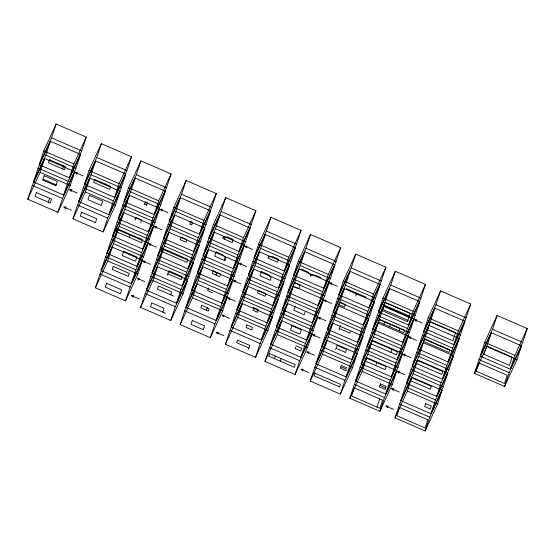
<?xml version="1.0" encoding="UTF-8"?>
<svg xmlns="http://www.w3.org/2000/svg" width="555" height="555" viewBox="0 0 555 555"><rect width="100%" height="100%" fill="white"/><g stroke="black" fill="none" stroke-linecap="round" stroke-linejoin="round"><path stroke-width="0.83" d="M27.75 199.203L32.329 185.398L44.678 158.55L74.828 171.641L70.249 185.446L57.9 212.294L27.75 199.203L40.099 172.362L44.678 158.55M33.473 181.943L38.059 168.137L50.401 141.296L80.558 154.387L75.973 168.193L63.631 195.034L33.473 181.943L45.822 155.102L50.401 141.296M39.204 164.689L43.783 150.877L56.131 124.036L86.282 137.127L81.703 150.932L69.354 177.773L39.204 164.689L51.553 137.841L56.131 124.036M48.313 202.207L49.603 198.322M62.59 168.914L63.596 165.896M57.9 212.294L62.486 198.489L74.828 171.641M63.631 195.034L68.209 181.228L80.558 154.387M69.354 177.773L73.933 163.968L86.282 137.127M72.976 218.837L77.561 205.031L89.903 178.19L120.06 191.281L115.475 205.086L103.126 231.928L72.976 218.837L85.324 191.995L89.903 178.19M78.706 201.583L83.285 187.77L95.633 160.929L125.784 174.02L121.205 187.826L108.856 214.667L78.706 201.583L91.048 174.735L95.633 160.929M84.429 184.322L89.008 170.517L101.357 143.669L131.507 156.76L126.928 170.565L114.58 197.413L84.429 184.322L96.778 157.481L101.357 143.669M103.126 231.928L107.712 218.122L120.06 191.281M108.856 214.667L113.435 200.861L125.784 174.02M114.58 197.413L119.165 183.608L131.507 156.76M95.37 287.795L99.956 273.99L112.297 247.142L142.455 260.233L137.869 274.038L125.527 300.879L95.37 287.795L107.719 260.947L112.297 247.142M101.1 270.535L105.679 256.729L118.028 229.881L148.178 242.972L143.599 256.778L131.251 283.626L101.1 270.535L113.442 243.694L118.028 229.881M106.824 253.274L111.409 239.469L123.751 212.627L153.901 225.719L149.323 239.524L136.974 266.365L106.824 253.274L119.172 226.433L123.751 212.627M112.554 236.021L117.133 222.215L129.481 195.367L159.632 208.458L155.053 222.264L142.704 249.105L112.554 236.021L124.896 209.173L129.481 195.367M118.277 218.76L122.856 204.955L135.205 178.113L165.355 191.198L160.777 205.003L148.428 231.851L118.277 218.76L130.626 191.919L135.205 178.113M124.008 201.5L128.587 187.694L140.935 160.853L171.086 173.944L166.5 187.75L154.158 214.591L124.008 201.5L136.35 174.658L140.935 160.853M129.343 237.387L130.349 234.363M135.073 220.127L135.933 217.539L141.587 219.995L140.727 222.583M144.564 204.504L145.424 201.916L147.311 202.735L146.451 205.322M125.527 300.879L130.106 287.074L142.455 260.233M131.251 283.626L135.829 269.82L148.178 242.972M136.974 266.365L141.56 252.56L153.901 225.719M142.704 249.105L147.283 235.299L159.632 208.458M148.428 231.851L153.013 218.046L165.355 191.198M154.158 214.591L158.737 200.785L171.086 173.944M140.602 307.428L145.181 293.623L157.53 266.775L187.68 279.866L183.095 293.671L170.753 320.519L140.602 307.428L152.944 280.587L157.53 266.775M146.326 290.168L150.905 276.362L163.253 249.521L193.404 262.612L188.825 276.418L176.476 303.259L146.326 290.168L158.674 263.327L163.253 249.521M152.049 272.914L156.635 259.102L168.984 232.261L199.134 245.352L194.548 259.157L182.206 285.998L152.049 272.914L164.398 246.066L168.984 232.261M157.78 255.654L162.358 241.848L174.707 215L204.857 228.091L200.279 241.897L187.93 268.745L157.78 255.654L170.128 228.813L174.707 215M163.503 238.393L168.089 224.588L180.43 197.746L210.588 210.838L206.002 224.643L193.66 251.484L163.503 238.393L175.852 211.552L180.43 197.746M169.233 221.14L173.812 207.327L186.161 180.486L216.311 193.577L211.732 207.383L199.384 234.224L169.233 221.14L181.575 194.292L186.161 180.486M167.471 275.162L168.907 270.847L182.096 276.577L181.097 279.595L167.901 273.872M162.761 312.111L164.051 308.226L151.799 302.912L150.509 306.797L165.584 313.339M170.656 294.809L171.661 291.791L158.466 286.061L157.467 289.086L173.486 296.037M170.753 320.519L175.331 306.714L187.68 279.866M176.476 303.259L181.062 289.453L193.404 262.612M182.206 285.998L186.785 272.193L199.134 245.352M187.93 268.745L192.509 254.939L204.857 228.091M193.66 251.484L198.239 237.679L210.588 210.838M199.384 234.224L203.963 220.418L216.311 193.577M180.174 324.606L184.753 310.8L197.101 283.959L227.252 297.05L222.673 310.856L210.324 337.697L180.174 324.606L192.523 297.764L197.101 283.959M185.897 307.352L190.483 293.546L202.825 266.698L232.982 279.789L228.396 293.595L216.055 320.443L185.897 307.352L198.246 280.504L202.825 266.698M191.628 290.092L196.206 276.286L208.555 249.445L238.705 262.529L234.127 276.341L221.778 303.183L191.628 290.092L203.976 263.25L208.555 249.445M197.351 272.831L201.937 259.025L214.279 232.184L244.436 245.275L239.85 259.081L227.501 285.922L197.351 272.831L209.7 245.99L214.279 232.184M203.081 255.577L207.66 241.772L220.009 214.924L250.159 228.015L245.581 241.82L233.232 268.669L203.081 255.577L215.423 228.729L220.009 214.924M208.805 238.317L213.384 224.511L225.732 197.67L255.883 210.754L251.304 224.567L238.955 251.408L208.805 238.317L221.154 211.476L225.732 197.67M208.479 288.031L207.619 290.619L212.329 292.665M224.657 239.274L225.372 237.117M216.034 275.016L216.887 272.429M206.46 310.356L207.32 307.768M224.158 260.281L225.157 257.263M210.324 337.697L214.903 323.891L227.252 297.05M216.055 320.443L220.633 306.631L232.982 279.789M221.778 303.183L226.357 289.377L238.705 262.529M227.501 285.922L232.087 272.116L244.436 245.275M233.232 268.669L237.811 254.856L250.159 228.015M238.955 251.408L243.541 237.602L255.883 210.754M225.399 344.246L229.985 330.433L242.327 303.592L272.477 316.683L267.899 330.489L255.55 357.33L225.399 344.246L237.748 317.398L242.327 303.592M231.13 326.985L235.708 313.18L248.057 286.331L278.208 299.423L273.629 313.228L261.28 340.076L231.13 326.985L243.472 300.144L248.057 286.331M236.853 309.725L241.432 295.919L253.781 269.078L283.931 282.169L279.352 295.975L267.004 322.816L236.853 309.725L249.202 282.883L253.781 269.078M242.584 292.471L247.162 278.659L259.511 251.817L289.661 264.908L285.076 278.714L272.734 305.555L242.584 292.471L254.925 265.623L259.511 251.817M248.307 275.211L252.886 261.405L265.234 234.557L295.385 247.648L290.806 261.454L278.457 288.302L248.307 275.211L260.656 248.369L265.234 234.557M254.03 257.95L258.616 244.144L270.958 217.303L301.115 230.394L296.53 244.2L284.188 271.041L254.03 257.95L266.379 231.109L270.958 217.303M248.501 349.338L249.792 345.453L237.54 340.139L236.687 342.726L248.931 348.041M255.55 357.33L260.135 343.524L272.477 316.683M261.28 340.076L265.859 326.271L278.208 299.423M267.004 322.816L271.589 309.01L283.931 282.169M272.734 305.555L277.313 291.75L289.661 264.908M278.457 288.302L283.043 274.496L295.385 247.648M284.188 271.041L288.767 257.236L301.115 230.394M264.978 361.423L269.557 347.617L281.905 320.776L312.056 333.86L307.47 347.673L295.128 374.514L264.978 361.423L277.32 334.582L281.905 320.776M270.701 344.162L275.28 330.357L287.629 303.516L317.779 316.607L313.2 330.412L300.852 357.254L270.701 344.162L283.05 317.321L287.629 303.516M276.425 326.909L281.01 313.103L293.359 286.255L323.51 299.346L318.924 313.152L306.582 340L276.425 326.909L288.773 300.061L293.359 286.255M282.155 309.648L286.734 295.843L299.083 269.002L329.233 282.086L324.654 295.898L312.305 322.739L282.155 309.648L294.504 282.807L299.083 269.002M287.878 292.388L292.464 278.582L304.806 251.741L334.963 264.832L330.378 278.638L318.036 305.479L287.878 292.388L300.227 265.547L304.806 251.741M293.609 275.134L298.188 261.329L310.536 234.481L340.687 247.572L336.108 261.377L323.759 288.225L293.609 275.134L305.951 248.286L310.536 234.481M274.517 358.655L275.377 356.067M295.239 305.951L293.81 310.266L304.175 314.768L305.104 311.959M280.171 361.111L281.031 358.523M310.398 276.501L310.828 275.204L307.637 271.846L301.039 268.981M295.607 347.076L295.107 348.589L300.761 351.044L301.691 348.242L296.037 345.786M295.128 374.514L299.707 360.708L312.056 333.86M300.852 357.254L305.437 343.448L317.779 316.607M306.582 340L311.161 326.187L323.51 299.346M312.305 322.739L316.884 308.934L329.233 282.086M318.036 305.479L322.615 291.673L334.963 264.832M323.759 288.225L328.338 274.413L340.687 247.572M310.203 381.056L314.782 367.25L327.131 340.409L357.281 353.5L352.702 367.306L340.354 394.147L310.203 381.056L322.552 354.215L327.131 340.409M315.927 363.802L320.512 349.997L332.854 323.149L363.012 336.24L358.426 350.045L346.077 376.887L315.927 363.802L328.276 336.954L332.854 323.149M321.657 346.542L326.236 332.736L338.585 305.895L368.735 318.979L364.156 332.785L351.808 359.633L321.657 346.542L333.999 319.701L338.585 305.895M327.381 329.281L331.966 315.476L344.308 288.635L374.458 301.726L369.88 315.531L357.531 342.373L327.381 329.281L339.729 302.44L344.308 288.635M333.111 312.028L337.69 298.222L350.038 271.374L380.189 284.465L375.603 298.271L363.261 325.119L333.111 312.028L345.453 285.18L350.038 271.374M338.834 294.767L343.413 280.962L355.762 254.121L385.912 267.205L381.334 281.01L368.985 307.858L338.834 294.767L351.183 267.926L355.762 254.121M338.37 305.916L339.66 302.038L345.314 304.487L344.454 307.082L338.8 304.626M339.036 329.899L340.465 325.584M335.706 349.678L337.135 345.363L346.563 349.456L345.557 352.474L336.136 348.387M355.63 296.134L356.629 293.116M350.33 331.599L349.83 333.104L339.466 328.609M340.354 394.147L344.933 380.341L357.281 353.5M346.077 376.887L350.663 363.081L363.012 336.24M351.808 359.633L356.386 345.827L368.735 318.979M357.531 342.373L362.117 328.567L374.458 301.726M363.261 325.119L367.84 311.306L380.189 284.465M368.985 307.858L373.57 294.053L385.912 267.205M349.775 398.24L354.361 384.435L366.702 357.587L396.853 370.678L392.274 384.483L379.925 411.331L349.775 398.24L362.124 371.392L366.702 357.587M355.505 380.98L360.084 367.174L372.433 340.333L402.583 353.417L398.004 367.23L385.656 394.071L355.505 380.98L367.847 354.139L372.433 340.333M361.229 363.719L365.807 349.914L378.156 323.072L408.307 336.163L403.728 349.969L391.379 376.81L361.229 363.719L373.577 336.878L378.156 323.072M366.959 346.466L371.538 332.66L383.887 305.812L414.037 318.903L409.451 332.709L397.109 359.557L366.959 346.466L379.301 319.618L383.887 305.812M372.683 329.205L377.261 315.4L389.61 288.558L419.76 301.642L415.182 315.455L402.833 342.296L372.683 329.205L385.031 302.364L389.61 288.558M378.406 311.945L382.992 298.139L395.333 271.298L425.491 284.389L420.905 298.195L408.563 325.036L378.406 311.945L390.755 285.103L395.333 271.298M354.305 387.841L351.586 396.034L379.842 408.334L382.562 400.134L354.298 387.862M384.025 324.259L384.886 321.671M375.707 365.565L376.713 362.547M389.679 326.715L390.54 324.127M390.859 352.397L391.858 349.379M399.1 330.801L399.961 328.213M377.018 407.106L379.738 398.906M379.925 411.331L384.511 397.519L396.853 370.678M385.656 394.071L390.234 380.265L402.583 353.417M391.379 376.81L395.965 363.005L408.307 336.163M397.109 359.557L401.688 345.751L414.037 318.903M402.833 342.296L407.412 328.491L419.76 301.642M408.563 325.036L413.142 311.23L425.491 284.389M395 417.873L399.586 404.068L411.935 377.227L442.085 390.311L437.5 404.123L425.158 430.964L395 417.873L407.349 391.032L411.935 377.227M400.731 400.613L405.31 386.807L417.658 359.966L447.809 373.057L443.23 386.863L430.881 413.704L400.731 400.613L413.08 373.772L417.658 359.966M406.454 383.359L411.04 369.554L423.382 342.706L453.539 355.797L448.953 369.602L436.612 396.45L406.454 383.359L418.803 356.511L423.382 342.706M412.185 366.099L416.763 352.293L429.112 325.452L459.262 338.536L454.684 352.349L442.335 379.19L412.185 366.099L424.533 339.258L429.112 325.452M417.908 348.838L422.494 335.033L434.836 308.192L464.986 321.283L460.407 335.088L448.058 361.929L417.908 348.838L430.257 321.997L434.836 308.192M423.638 331.585L428.217 317.779L440.566 290.931L470.716 304.022L466.138 317.828L453.789 344.676L423.638 331.585L435.98 304.737L440.566 290.931M396.811 415.667L399.531 407.474L427.794 419.767L425.075 427.967L396.804 415.695M425.158 430.964L429.737 417.159L442.085 390.311M430.881 413.704L435.46 399.898L447.809 373.057M436.612 396.45L441.19 382.638L453.539 355.797M442.335 379.19L446.914 365.384L459.262 338.536M448.058 361.929L452.644 348.124L464.986 321.283M453.789 344.676L458.368 330.863L470.716 304.022M474.442 373.383L479.027 359.578L491.369 332.736L521.527 345.827L516.941 359.633L504.599 386.474L474.442 373.383L486.79 346.542L491.369 332.736M480.172 356.13L484.751 342.317L497.1 315.476L527.25 328.567L522.671 342.373L510.322 369.214L480.172 356.13L492.514 329.281L497.1 315.476M476.252 371.184L478.972 362.984L507.235 375.277L504.516 383.477L476.245 371.205M504.599 386.474L509.178 372.669L521.527 345.827M510.322 369.214L514.901 355.408L527.25 328.567M77.013 174.194L75.411 172.508L77.582 172.466M71.283 191.447L69.687 189.768L71.859 189.72M65.559 208.708L63.964 207.029L66.135 206.98M161.81 211.004L160.215 209.325L162.386 209.284M156.087 228.265L154.491 226.586L156.663 226.537M150.363 245.525L148.761 243.839L150.932 243.798M246.614 247.821L245.019 246.143L247.19 246.094M144.633 262.779L143.037 261.1L145.209 261.051M240.891 265.082L239.288 263.396L241.46 263.354M138.91 280.039L137.307 278.36L139.478 278.312M310.828 275.204L315.171 275.113L320.825 277.569M235.16 282.335L233.565 280.657L235.736 280.615M331.418 284.639L329.816 282.953L331.987 282.911M133.179 297.3L131.584 295.614L133.755 295.572M229.437 299.596L227.834 297.917L230.006 297.868M325.688 301.892L324.092 300.213L326.264 300.172M223.707 316.856L222.111 315.171L224.282 315.129M319.964 319.153L318.369 317.474L320.533 317.425M416.215 321.449L414.62 319.77L416.791 319.729M217.983 334.11L216.388 332.431L218.552 332.389M314.234 336.413L312.638 334.727L314.81 334.686M410.492 338.71L408.896 337.031L411.068 336.982M308.511 353.667L306.915 351.988L309.086 351.946M404.768 355.97L403.166 354.284L405.337 354.243M302.787 370.927L301.185 369.248L303.356 369.2M399.038 373.224L397.442 371.545L399.614 371.503M393.315 390.484L391.712 388.805L393.883 388.757M387.584 407.745L385.989 406.059L388.16 406.017M51.553 137.841L81.703 150.932M96.778 157.481L126.928 170.565M136.35 174.658L166.5 187.75M181.575 194.292L211.732 207.383M221.154 211.476L251.304 224.567M266.379 231.109L296.53 244.2M305.951 248.286L336.108 261.377M351.183 267.926L381.334 281.01M390.755 285.103L420.905 298.195M435.98 304.737L466.138 317.828M492.514 329.281L522.671 342.373M43.783 150.877L73.933 163.968M89.008 170.517L119.165 183.608M128.587 187.694L158.737 200.785M173.812 207.327L203.963 220.418M213.384 224.511L243.541 237.602M258.616 244.144L288.767 257.236M298.188 261.329L328.338 274.413M343.413 280.962L373.57 294.053M382.992 298.139L413.142 311.23M428.217 317.779L458.368 330.863M484.751 342.317L514.901 355.408M45.822 155.102L75.973 168.193M91.048 174.735L121.205 187.826M130.626 191.919L160.777 205.003M175.852 211.552L206.002 224.643M215.423 228.729L245.581 241.82M260.656 248.369L290.806 261.454M300.227 265.547L330.378 278.638M345.453 285.18L375.603 298.271M385.031 302.364L415.182 315.455M430.257 321.997L460.407 335.088M486.79 346.542L516.941 359.633M346.264 288.614L366.05 297.202M383.956 304.979L409.396 316.024M75.411 172.508L82.952 175.782M160.215 209.325L167.756 212.6M245.019 246.143L252.553 249.41M329.816 282.953L337.357 286.227M383.526 306.27L408.966 317.314M414.62 319.77L422.161 323.045M144.709 204.074L146.596 204.892M382.527 309.295L407.967 320.339M38.059 168.137L68.209 181.228M83.285 187.77L113.435 200.861M122.856 204.955L153.013 218.046M168.089 224.588L198.239 237.679M207.66 241.772L237.811 254.856M252.886 261.405L283.043 274.496M292.464 278.582L322.615 291.673M337.69 298.222L367.84 311.306M377.261 315.4L407.412 328.491M422.494 335.033L452.644 348.124M479.027 359.578L509.178 372.669M40.099 172.362L70.249 185.446M85.324 191.995L115.475 205.086M124.896 209.173L155.053 222.264M170.128 228.813L200.279 241.897M209.7 245.99L239.85 259.081M254.925 265.623L285.076 278.714M294.504 282.807L324.654 295.898M339.729 302.44L369.88 315.531M379.301 319.618L409.451 332.709M424.533 339.258L454.684 352.349M69.687 189.768L77.228 193.043M154.491 226.586L162.025 229.853M239.288 263.396L246.829 266.671M324.092 300.213L331.633 303.488M408.896 337.031L416.43 340.298M43.019 179.175L56.208 184.905M32.329 185.398L62.486 198.489M77.561 205.031L107.712 218.122M117.133 222.215L147.283 235.299M162.358 241.848L192.509 254.939M201.937 259.025L232.087 272.116M247.162 278.659L277.313 291.75M286.734 295.843L316.884 308.934M331.966 315.476L362.117 328.567M371.538 332.66L401.688 345.751M416.763 352.293L446.914 365.384M119.172 226.433L149.323 239.524M164.398 246.066L194.548 259.157M203.976 263.25L234.127 276.341M249.202 282.883L279.352 295.975M288.773 300.061L318.924 313.152M333.999 319.701L364.156 332.785M373.577 336.878L403.728 349.969M418.803 356.511L448.953 369.602M63.964 207.029L71.498 210.296M148.761 243.839L156.302 247.114M233.565 280.657L241.099 283.931M318.369 317.474L325.903 320.741M403.166 354.284L410.707 357.559M111.409 239.469L141.56 252.56M156.635 259.102L186.785 272.193M196.206 276.286L226.357 289.377M241.432 295.919L271.589 309.01M281.01 313.103L311.161 326.187M326.236 332.736L356.386 345.827M365.807 349.914L395.965 363.005M411.04 369.554L441.19 382.638M113.442 243.694L143.599 256.778M158.674 263.327L188.825 276.418M198.246 280.504L228.396 293.595M243.472 300.144L273.629 313.228M283.05 317.321L313.2 330.412M328.276 336.954L358.426 350.045M367.847 354.139L398.004 367.23M413.08 373.772L443.23 386.863M143.037 261.1L150.571 264.374M227.834 297.917L235.375 301.185M312.638 334.727L320.179 338.002M397.442 371.545L404.977 374.819M105.679 256.729L135.829 269.82M150.905 276.362L181.062 289.453M190.483 293.546L220.633 306.631M235.708 313.18L265.859 326.271M275.28 330.357L305.437 343.448M320.512 349.997L350.663 363.081M360.084 367.174L390.234 380.265M405.31 386.807L435.46 399.898M107.719 260.947L137.869 274.038M152.944 280.587L183.095 293.671M192.523 297.764L222.673 310.856M237.748 317.398L267.899 330.489M277.32 334.582L307.47 347.673M322.552 354.215L352.702 367.306M362.124 371.392L392.274 384.483M407.349 391.032L437.5 404.123M341.263 365.419L346.917 367.875M137.307 278.36L144.848 281.628M222.111 315.171L229.652 318.445M306.915 351.988L314.449 355.262M391.712 388.805L399.253 392.073M379.904 385.406L385.558 387.862M99.956 273.99L130.106 287.074M145.181 293.623L175.331 306.714M184.753 310.8L214.903 323.891M229.985 330.433L260.135 343.524M269.557 347.617L299.707 360.708M314.782 367.25L344.933 380.341M354.361 384.435L384.511 397.519M399.586 404.068L429.737 417.159M131.584 295.614L139.118 298.888M216.388 332.431L223.922 335.706M301.185 369.248L308.726 372.516M385.989 406.059L393.523 409.333M36.408 192.599L35.125 196.477L50.2 203.026L51.483 199.141L36.408 192.599M44.164 175.727L42.735 180.042L55.923 185.765L57.352 181.45L44.164 175.727M49.457 159.764L48.458 162.781L64.477 169.733L65.476 166.715L49.457 159.764M81.641 212.232L80.35 216.117L95.425 222.659L96.716 218.774L81.641 212.232M89.39 195.36L87.961 199.675L101.149 205.399L102.585 201.09L89.39 195.36M94.69 179.397L93.684 182.415L109.703 189.373L110.709 186.348L94.69 179.397M117.154 228.639L116.155 231.657L141.594 242.701L142.593 239.684L117.154 228.639M106.574 283.279L105.283 287.157L120.359 293.706L121.649 289.821L106.574 283.279M113.241 266.428L112.242 269.446L128.254 276.404L129.26 273.379L113.241 266.428M123.682 251.214L122.246 255.529L135.441 261.259L136.87 256.944L123.682 251.214M162.386 248.272L161.38 251.297L186.82 262.342L187.826 259.317L162.386 248.272M181.159 237.172L180.299 239.76L185.953 242.216L186.813 239.628L181.159 237.172M190.656 221.549L189.796 224.144L191.676 224.955L192.536 222.368L190.656 221.549M192.314 320.499L191.031 324.384L203.276 329.705L204.566 325.82L192.314 320.499M216.166 251.88L214.729 256.195L225.094 260.69L225.954 258.103L222.763 254.738L216.166 251.88M223.2 237.165L222.77 238.456L232.198 242.549L233.197 239.531L227.543 237.075L223.2 237.165M201.666 305.312L200.806 307.9L208.347 311.175L209.207 308.58L201.666 305.312M213.12 270.791L212.26 273.386L219.801 276.654L220.661 274.066L213.12 270.791M261.391 271.513L259.962 275.828L270.327 280.324L271.187 277.736L267.989 274.378L261.391 271.513M268.433 256.798L268.003 258.096L277.424 262.182L278.423 259.164L272.769 256.708L268.433 256.798M246.899 324.946L246.038 327.533L251.692 329.989L252.546 327.401L246.899 324.946M258.346 290.431L257.492 293.019L265.026 296.294L265.887 293.699L258.346 290.431M253.704 307.664L252.851 310.252L257.562 312.298L258.422 309.711L253.704 307.664M269.723 353.611L268.863 356.199L294.303 367.243L295.163 364.656L269.723 353.611M294.427 282.398L293.144 286.283L298.798 288.739L300.082 284.854L294.427 282.398M291.909 325.729L290.48 330.045L299.901 334.138L301.33 329.823L291.909 325.729M314.949 373.244L314.088 375.839L339.528 386.884L340.388 384.289L314.949 373.244M340.832 366.716L340.333 368.222L345.987 370.678L346.486 369.165L340.832 366.716M366.349 358.044L365.343 361.069L385.128 369.658L386.134 366.64L366.349 358.044M372.072 340.791L371.073 343.809L396.513 354.853L397.512 351.835L372.072 340.791M379.231 319.215L378.371 321.803L403.811 332.847L404.671 330.26L379.231 319.215M384.816 302.392L382.097 310.585L407.537 321.629L410.256 313.436L384.816 302.392M380.404 383.894L379.405 386.918L385.059 389.367L386.058 386.349L380.404 383.894M411.574 377.684L410.575 380.702L430.361 389.291L431.36 386.273L411.574 377.684M417.298 360.424L416.299 363.442L441.738 374.486L442.744 371.468L417.298 360.424M424.457 338.848L423.597 341.436L449.044 352.48L449.897 349.893L424.457 338.848M430.194 321.567L427.475 329.767L452.908 340.832L455.634 332.611L430.187 321.595M425.636 403.527L424.631 406.551L430.285 409.007L431.29 405.983L425.636 403.527M486.728 346.112L484.009 354.312L509.441 365.377L512.168 357.156L486.721 346.133"/></g></svg>
